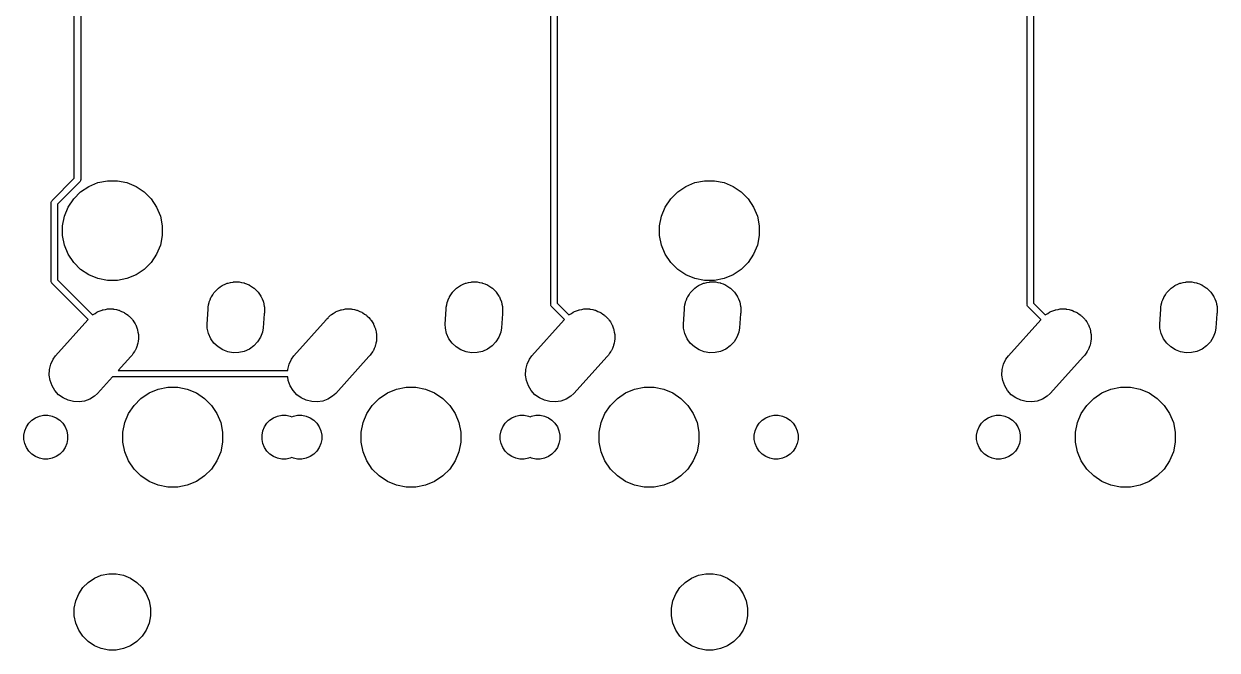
# Model space of a CAD drawing. Extents: x -662 to -203, y -195 to -58.
# Drawn here: x -662.38 to -614.66, y -172.86 to -147.83 of the extents above; entities that cross this region are included whole.
import ezdxf

# ---------------------------------------------------------------- set-up
doc = ezdxf.new("R2010")
doc.units = 0
doc.layers.add('BLACK', color=7, linetype='CONTINUOUS')

msp = doc.modelspace()

# ---------------------------------------------------------------- linework, layer by layer
at = {"layer": 'BLACK', "linetype": 'CONTINUOUS'}
for p, q in [((-660.362, -154.005), (-660.362, -143.881)), ((-660.108, -143.879), (-660.108, -154.052)), ((-641.312, -159.034), (-641.312, -143.881)), ((-641.058, -143.879), (-641.058, -158.988)), ((-622.262, -159.034), (-622.262, -143.881)), ((-622.008, -143.879), (-622.008, -158.988)), ((-661.244, -154.887), (-660.362, -154.005)), ((-660.129, -154.129), (-660.145, -154.148)), ((-660.117, -154.107), (-660.129, -154.129)), ((-660.11, -154.083), (-660.117, -154.107)), ((-660.108, -154.064), (-660.11, -154.083)), ((-660.108, -154.052), (-660.107, -154.058)), ((-660.107, -154.058), (-660.108, -154.064)), ((-660.108, -154.064), (-660.108, -154.064)), ((-659.419, -154.178), (-659.034, -154.102)), ((-659.034, -154.102), (-658.642, -154.102)), ((-658.642, -154.102), (-658.256, -154.178)), ((-635.543, -154.178), (-635.158, -154.102)), ((-635.158, -154.102), (-634.766, -154.102)), ((-634.766, -154.102), (-634.38, -154.178)), ((-660.15, -154.152), (-661.032, -155.034)), ((-660.387, -154.825), (-660.109, -154.547)), ((-660.145, -154.148), (-660.15, -154.152)), ((-660.109, -154.547), (-659.782, -154.329)), ((-659.782, -154.329), (-659.419, -154.178)), ((-658.256, -154.178), (-657.893, -154.329)), ((-657.893, -154.329), (-657.567, -154.547)), ((-657.567, -154.547), (-657.289, -154.825)), ((-636.511, -154.825), (-636.233, -154.547)), ((-636.233, -154.547), (-635.906, -154.329)), ((-635.906, -154.329), (-635.543, -154.178)), ((-634.38, -154.178), (-634.017, -154.329)), ((-634.017, -154.329), (-633.691, -154.547)), ((-633.691, -154.547), (-633.413, -154.825)), ((-661.286, -154.982), (-661.284, -154.957)), ((-661.286, -154.988), (-661.286, -154.982)), ((-661.286, -158.111), (-661.286, -154.988)), ((-661.284, -154.957), (-661.277, -154.933)), ((-661.277, -154.933), (-661.265, -154.911)), ((-661.277, -154.933), (-661.277, -154.933)), ((-661.265, -154.911), (-661.249, -154.891)), ((-661.249, -154.891), (-661.244, -154.887)), ((-661.032, -155.034), (-661.032, -158.064)), ((-660.605, -155.151), (-660.387, -154.825)), ((-657.289, -154.825), (-657.071, -155.151)), ((-636.729, -155.151), (-636.511, -154.825)), ((-633.413, -154.825), (-633.195, -155.151)), ((-660.832, -155.899), (-660.755, -155.514)), ((-660.755, -155.514), (-660.605, -155.151)), ((-657.071, -155.151), (-656.921, -155.514)), ((-656.921, -155.514), (-656.844, -155.899)), ((-636.956, -155.899), (-636.879, -155.514)), ((-636.879, -155.514), (-636.729, -155.151)), ((-633.195, -155.151), (-633.045, -155.514)), ((-633.045, -155.514), (-632.968, -155.899)), ((-660.832, -156.292), (-660.832, -155.899)), ((-656.844, -155.899), (-656.844, -156.292)), ((-636.956, -156.292), (-636.956, -155.899)), ((-632.968, -155.899), (-632.968, -156.292)), ((-660.755, -156.677), (-660.832, -156.292)), ((-656.844, -156.292), (-656.921, -156.677)), ((-636.879, -156.677), (-636.956, -156.292)), ((-632.968, -156.292), (-633.045, -156.677)), ((-660.605, -157.04), (-660.755, -156.677)), ((-656.921, -156.677), (-657.071, -157.04)), ((-636.729, -157.04), (-636.879, -156.677)), ((-633.045, -156.677), (-633.195, -157.04)), ((-660.387, -157.367), (-660.605, -157.04)), ((-660.109, -157.644), (-660.387, -157.367)), ((-657.289, -157.367), (-657.567, -157.644)), ((-657.071, -157.04), (-657.289, -157.367)), ((-636.511, -157.367), (-636.729, -157.04)), ((-636.233, -157.644), (-636.511, -157.367)), ((-633.413, -157.367), (-633.691, -157.644)), ((-633.195, -157.04), (-633.413, -157.367)), ((-659.782, -157.863), (-660.109, -157.644)), ((-659.419, -158.013), (-659.782, -157.863)), ((-657.893, -157.863), (-658.256, -158.013)), ((-657.567, -157.644), (-657.893, -157.863)), ((-635.906, -157.863), (-636.233, -157.644)), ((-635.543, -158.013), (-635.906, -157.863)), ((-634.017, -157.863), (-634.38, -158.013)), ((-633.691, -157.644), (-634.017, -157.863)), ((-661.286, -158.117), (-661.286, -158.111)), ((-661.284, -158.142), (-661.286, -158.117)), ((-661.277, -158.166), (-661.284, -158.142)), ((-661.265, -158.188), (-661.277, -158.166)), ((-661.262, -158.192), (-661.265, -158.188)), ((-661.249, -158.207), (-661.262, -158.192)), ((-661.244, -158.211), (-661.249, -158.207)), ((-659.808, -159.647), (-661.244, -158.211)), ((-661.032, -158.064), (-659.628, -159.468)), ((-659.034, -158.09), (-659.419, -158.013)), ((-658.642, -158.09), (-659.034, -158.09)), ((-658.256, -158.013), (-658.642, -158.09)), ((-654.692, -158.487), (-654.627, -158.418)), ((-654.627, -158.418), (-654.614, -158.409)), ((-654.614, -158.409), (-654.602, -158.397)), ((-654.602, -158.397), (-654.524, -158.344)), ((-654.524, -158.344), (-654.447, -158.29)), ((-654.447, -158.29), (-654.432, -158.283)), ((-654.432, -158.283), (-654.418, -158.274)), ((-654.418, -158.274), (-654.331, -158.238)), ((-654.331, -158.238), (-654.245, -158.199)), ((-654.245, -158.199), (-654.228, -158.195)), ((-654.228, -158.195), (-654.213, -158.189)), ((-654.213, -158.189), (-654.121, -158.171)), ((-654.121, -158.171), (-654.029, -158.149)), ((-654.029, -158.149), (-654.012, -158.149)), ((-654.012, -158.149), (-653.996, -158.146)), ((-653.996, -158.146), (-653.901, -158.146)), ((-653.901, -158.146), (-653.807, -158.143)), ((-653.807, -158.143), (-653.791, -158.146)), ((-653.791, -158.146), (-653.774, -158.146)), ((-653.774, -158.146), (-653.682, -158.164)), ((-653.682, -158.164), (-653.589, -158.18)), ((-653.589, -158.18), (-653.573, -158.186)), ((-653.573, -158.186), (-653.557, -158.189)), ((-653.557, -158.189), (-653.47, -158.225)), ((-653.47, -158.225), (-653.381, -158.259)), ((-653.381, -158.259), (-653.367, -158.267)), ((-653.367, -158.267), (-653.352, -158.274)), ((-653.352, -158.274), (-653.274, -158.326)), ((-653.274, -158.326), (-653.194, -158.376)), ((-653.194, -158.376), (-653.182, -158.388)), ((-653.182, -158.388), (-653.168, -158.397)), ((-653.168, -158.397), (-653.101, -158.464)), ((-645.167, -158.487), (-645.102, -158.418)), ((-645.102, -158.418), (-645.089, -158.409)), ((-645.089, -158.409), (-645.077, -158.397)), ((-645.077, -158.397), (-644.999, -158.344)), ((-644.999, -158.344), (-644.922, -158.29)), ((-644.922, -158.29), (-644.907, -158.283)), ((-644.907, -158.283), (-644.893, -158.274)), ((-644.893, -158.274), (-644.806, -158.238)), ((-644.806, -158.238), (-644.72, -158.199)), ((-644.72, -158.199), (-644.703, -158.195)), ((-644.703, -158.195), (-644.688, -158.189)), ((-644.688, -158.189), (-644.596, -158.171)), ((-644.596, -158.171), (-644.504, -158.149)), ((-644.504, -158.149), (-644.487, -158.149)), ((-644.487, -158.149), (-644.471, -158.146)), ((-644.471, -158.146), (-644.376, -158.146)), ((-644.376, -158.146), (-644.282, -158.143)), ((-644.282, -158.143), (-644.266, -158.146)), ((-644.266, -158.146), (-644.249, -158.146)), ((-644.249, -158.146), (-644.157, -158.164)), ((-644.157, -158.164), (-644.064, -158.18)), ((-644.064, -158.18), (-644.048, -158.186)), ((-644.048, -158.186), (-644.032, -158.189)), ((-644.032, -158.189), (-643.945, -158.225)), ((-643.945, -158.225), (-643.856, -158.259)), ((-643.856, -158.259), (-643.842, -158.267)), ((-643.842, -158.267), (-643.827, -158.274)), ((-643.827, -158.274), (-643.749, -158.326)), ((-643.749, -158.326), (-643.669, -158.376)), ((-643.669, -158.376), (-643.657, -158.388)), ((-643.657, -158.388), (-643.643, -158.397)), ((-643.643, -158.397), (-643.576, -158.464)), ((-635.642, -158.487), (-635.577, -158.418)), ((-635.577, -158.418), (-635.564, -158.409)), ((-635.564, -158.409), (-635.552, -158.397)), ((-635.552, -158.397), (-635.474, -158.344)), ((-635.158, -158.09), (-635.543, -158.013)), ((-635.474, -158.344), (-635.397, -158.29)), ((-635.397, -158.29), (-635.382, -158.283)), ((-635.382, -158.283), (-635.368, -158.274)), ((-635.368, -158.274), (-635.281, -158.238)), ((-635.281, -158.238), (-635.195, -158.199)), ((-635.195, -158.199), (-635.178, -158.195)), ((-635.178, -158.195), (-635.163, -158.189)), ((-635.163, -158.189), (-635.071, -158.171)), ((-634.766, -158.09), (-635.158, -158.09)), ((-635.071, -158.171), (-634.979, -158.149)), ((-634.979, -158.149), (-634.962, -158.149)), ((-634.962, -158.149), (-634.946, -158.146)), ((-634.946, -158.146), (-634.851, -158.146)), ((-634.851, -158.146), (-634.757, -158.143)), ((-634.38, -158.013), (-634.766, -158.09)), ((-634.757, -158.143), (-634.741, -158.146)), ((-634.741, -158.146), (-634.724, -158.146)), ((-634.724, -158.146), (-634.632, -158.164)), ((-634.632, -158.164), (-634.539, -158.18)), ((-634.539, -158.18), (-634.523, -158.186)), ((-634.523, -158.186), (-634.507, -158.189)), ((-634.507, -158.189), (-634.42, -158.225)), ((-634.42, -158.225), (-634.331, -158.259)), ((-634.331, -158.259), (-634.317, -158.267)), ((-634.317, -158.267), (-634.302, -158.274)), ((-634.302, -158.274), (-634.224, -158.326)), ((-634.224, -158.326), (-634.144, -158.376)), ((-634.144, -158.376), (-634.132, -158.388)), ((-634.132, -158.388), (-634.118, -158.397)), ((-634.118, -158.397), (-634.051, -158.464)), ((-616.592, -158.487), (-616.527, -158.418)), ((-616.527, -158.418), (-616.514, -158.409)), ((-616.514, -158.409), (-616.502, -158.397)), ((-616.502, -158.397), (-616.424, -158.344)), ((-616.424, -158.344), (-616.347, -158.29)), ((-616.347, -158.29), (-616.332, -158.283)), ((-616.332, -158.283), (-616.318, -158.274)), ((-616.318, -158.274), (-616.231, -158.238)), ((-616.231, -158.238), (-616.145, -158.199)), ((-616.145, -158.199), (-616.128, -158.195)), ((-616.128, -158.195), (-616.113, -158.189)), ((-616.113, -158.189), (-616.021, -158.171)), ((-616.021, -158.171), (-615.929, -158.149)), ((-615.929, -158.149), (-615.912, -158.149)), ((-615.912, -158.149), (-615.896, -158.146)), ((-615.896, -158.146), (-615.801, -158.146)), ((-615.801, -158.146), (-615.707, -158.143)), ((-615.707, -158.143), (-615.691, -158.146)), ((-615.691, -158.146), (-615.674, -158.146)), ((-615.674, -158.146), (-615.582, -158.164)), ((-615.582, -158.164), (-615.489, -158.18)), ((-615.489, -158.18), (-615.473, -158.186)), ((-615.473, -158.186), (-615.457, -158.189)), ((-615.457, -158.189), (-615.37, -158.225)), ((-615.37, -158.225), (-615.281, -158.259)), ((-615.281, -158.259), (-615.267, -158.267)), ((-615.267, -158.267), (-615.252, -158.274)), ((-615.252, -158.274), (-615.174, -158.326)), ((-615.174, -158.326), (-615.094, -158.376)), ((-615.094, -158.376), (-615.082, -158.388)), ((-615.082, -158.388), (-615.068, -158.397)), ((-615.068, -158.397), (-615.001, -158.464)), ((-654.967, -158.943), (-654.931, -158.855)), ((-654.931, -158.855), (-654.897, -158.767)), ((-654.897, -158.767), (-654.888, -158.753)), ((-654.888, -158.753), (-654.882, -158.738)), ((-654.882, -158.738), (-654.829, -158.659)), ((-654.829, -158.659), (-654.779, -158.579)), ((-654.779, -158.579), (-654.768, -158.567)), ((-654.768, -158.567), (-654.759, -158.554)), ((-654.759, -158.554), (-654.692, -158.487)), ((-653.101, -158.464), (-653.032, -158.528)), ((-653.032, -158.528), (-653.023, -158.542)), ((-653.023, -158.542), (-653.011, -158.554)), ((-653.011, -158.554), (-652.959, -158.632)), ((-652.959, -158.632), (-652.904, -158.709)), ((-652.904, -158.709), (-652.897, -158.724)), ((-652.897, -158.724), (-652.888, -158.738)), ((-652.888, -158.738), (-652.852, -158.825)), ((-652.852, -158.825), (-652.813, -158.911)), ((-645.442, -158.943), (-645.406, -158.855)), ((-645.406, -158.855), (-645.372, -158.767)), ((-645.372, -158.767), (-645.363, -158.753)), ((-645.363, -158.753), (-645.357, -158.738)), ((-645.357, -158.738), (-645.304, -158.659)), ((-645.304, -158.659), (-645.254, -158.579)), ((-645.254, -158.579), (-645.243, -158.567)), ((-645.243, -158.567), (-645.234, -158.554)), ((-645.234, -158.554), (-645.167, -158.487)), ((-643.576, -158.464), (-643.507, -158.528)), ((-643.507, -158.528), (-643.498, -158.542)), ((-643.498, -158.542), (-643.486, -158.554)), ((-643.486, -158.554), (-643.434, -158.632)), ((-643.434, -158.632), (-643.379, -158.709)), ((-643.379, -158.709), (-643.372, -158.724)), ((-643.372, -158.724), (-643.363, -158.738)), ((-643.363, -158.738), (-643.327, -158.825)), ((-643.327, -158.825), (-643.288, -158.911)), ((-635.917, -158.943), (-635.881, -158.855)), ((-635.881, -158.855), (-635.847, -158.767)), ((-635.847, -158.767), (-635.838, -158.753)), ((-635.838, -158.753), (-635.832, -158.738)), ((-635.832, -158.738), (-635.779, -158.659)), ((-635.779, -158.659), (-635.729, -158.579)), ((-635.729, -158.579), (-635.718, -158.567)), ((-635.718, -158.567), (-635.709, -158.554)), ((-635.709, -158.554), (-635.642, -158.487)), ((-634.051, -158.464), (-633.982, -158.528)), ((-633.982, -158.528), (-633.973, -158.542)), ((-633.973, -158.542), (-633.961, -158.554)), ((-633.961, -158.554), (-633.909, -158.632)), ((-633.909, -158.632), (-633.854, -158.709)), ((-633.854, -158.709), (-633.847, -158.724)), ((-633.847, -158.724), (-633.838, -158.738)), ((-633.838, -158.738), (-633.802, -158.825)), ((-633.802, -158.825), (-633.763, -158.911)), ((-616.867, -158.943), (-616.831, -158.855)), ((-616.831, -158.855), (-616.797, -158.767)), ((-616.797, -158.767), (-616.788, -158.753)), ((-616.788, -158.753), (-616.782, -158.738)), ((-616.782, -158.738), (-616.729, -158.659)), ((-616.729, -158.659), (-616.679, -158.579)), ((-616.679, -158.579), (-616.668, -158.567)), ((-616.668, -158.567), (-616.659, -158.554)), ((-616.659, -158.554), (-616.592, -158.487)), ((-615.001, -158.464), (-614.932, -158.528)), ((-614.932, -158.528), (-614.923, -158.542)), ((-614.923, -158.542), (-614.911, -158.554)), ((-614.911, -158.554), (-614.859, -158.632)), ((-614.859, -158.632), (-614.804, -158.709)), ((-614.804, -158.709), (-614.797, -158.724)), ((-614.797, -158.724), (-614.788, -158.738)), ((-614.788, -158.738), (-614.752, -158.825)), ((-614.752, -158.825), (-614.713, -158.911)), ((-659.529, -159.402), (-659.458, -159.354)), ((-659.458, -159.354), (-659.435, -159.344)), ((-659.435, -159.344), (-659.413, -159.331)), ((-659.413, -159.331), (-659.333, -159.302)), ((-659.333, -159.302), (-659.253, -159.269)), ((-659.253, -159.269), (-659.229, -159.264)), ((-659.229, -159.264), (-659.205, -159.256)), ((-659.205, -159.256), (-659.12, -159.242)), ((-659.12, -159.242), (-659.036, -159.226)), ((-659.036, -159.226), (-659.011, -159.226)), ((-659.011, -159.226), (-658.986, -159.222)), ((-658.986, -159.222), (-658.9, -159.226)), ((-658.9, -159.226), (-658.814, -159.226)), ((-658.814, -159.226), (-658.79, -159.231)), ((-658.79, -159.231), (-658.765, -159.232)), ((-658.765, -159.232), (-658.681, -159.252)), ((-658.681, -159.252), (-658.597, -159.269)), ((-658.597, -159.269), (-658.574, -159.278)), ((-658.574, -159.278), (-658.549, -159.284)), ((-658.549, -159.284), (-658.471, -159.321)), ((-658.471, -159.321), (-658.392, -159.354)), ((-658.392, -159.354), (-658.371, -159.368)), ((-658.371, -159.368), (-658.349, -159.378)), ((-658.349, -159.378), (-658.279, -159.429)), ((-655.051, -159.828), (-655.01, -159.232)), ((-655.01, -159.16), (-654.991, -159.067)), ((-655.01, -159.232), (-655.01, -159.16)), ((-654.991, -159.067), (-654.976, -158.974)), ((-654.976, -158.974), (-654.97, -158.959)), ((-654.97, -158.959), (-654.967, -158.943)), ((-652.813, -158.911), (-652.809, -158.927)), ((-652.809, -158.927), (-652.803, -158.943)), ((-652.803, -158.943), (-652.785, -159.035)), ((-652.785, -159.035), (-652.764, -159.127)), ((-652.76, -159.382), (-652.768, -159.42)), ((-652.764, -159.127), (-652.763, -159.144)), ((-652.763, -159.144), (-652.76, -159.16)), ((-652.76, -159.16), (-652.76, -159.254)), ((-652.76, -159.254), (-652.759, -159.293)), ((-652.759, -159.293), (-652.76, -159.309)), ((-652.76, -159.309), (-652.76, -159.382)), ((-650.004, -159.402), (-649.933, -159.354)), ((-649.933, -159.354), (-649.91, -159.344)), ((-649.91, -159.344), (-649.888, -159.331)), ((-649.888, -159.331), (-649.808, -159.302)), ((-649.808, -159.302), (-649.728, -159.269)), ((-649.728, -159.269), (-649.704, -159.264)), ((-649.704, -159.264), (-649.68, -159.256)), ((-649.68, -159.256), (-649.595, -159.242)), ((-649.595, -159.242), (-649.511, -159.226)), ((-649.511, -159.226), (-649.486, -159.226)), ((-649.486, -159.226), (-649.461, -159.222)), ((-649.461, -159.222), (-649.375, -159.226)), ((-649.375, -159.226), (-649.289, -159.226)), ((-649.289, -159.226), (-649.265, -159.231)), ((-649.265, -159.231), (-649.24, -159.232)), ((-649.24, -159.232), (-649.156, -159.252)), ((-649.156, -159.252), (-649.072, -159.269)), ((-649.072, -159.269), (-649.049, -159.278)), ((-649.049, -159.278), (-649.024, -159.284)), ((-649.024, -159.284), (-648.946, -159.321)), ((-648.946, -159.321), (-648.867, -159.354)), ((-648.867, -159.354), (-648.846, -159.368)), ((-648.846, -159.368), (-648.824, -159.378)), ((-648.824, -159.378), (-648.754, -159.429)), ((-645.526, -159.828), (-645.485, -159.232)), ((-645.485, -159.16), (-645.466, -159.067)), ((-645.485, -159.232), (-645.485, -159.16)), ((-645.466, -159.067), (-645.451, -158.974)), ((-645.451, -158.974), (-645.445, -158.959)), ((-645.445, -158.959), (-645.442, -158.943)), ((-643.288, -158.911), (-643.284, -158.927)), ((-643.284, -158.927), (-643.278, -158.943)), ((-643.278, -158.943), (-643.26, -159.035)), ((-643.26, -159.035), (-643.239, -159.127)), ((-643.235, -159.382), (-643.243, -159.42)), ((-643.239, -159.127), (-643.238, -159.144)), ((-643.238, -159.144), (-643.235, -159.16)), ((-643.235, -159.16), (-643.235, -159.254)), ((-643.235, -159.254), (-643.234, -159.293)), ((-643.234, -159.293), (-643.235, -159.309)), ((-643.235, -159.309), (-643.235, -159.382)), ((-641.313, -159.041), (-641.312, -159.034)), ((-641.31, -159.066), (-641.313, -159.041)), ((-641.303, -159.09), (-641.31, -159.066)), ((-641.291, -159.112), (-641.303, -159.09)), ((-641.303, -159.09), (-641.303, -159.09)), ((-641.275, -159.131), (-641.291, -159.112)), ((-641.27, -159.135), (-641.275, -159.131)), ((-640.758, -159.647), (-641.27, -159.135)), ((-641.058, -158.988), (-640.578, -159.468)), ((-640.479, -159.402), (-640.408, -159.354)), ((-640.408, -159.354), (-640.385, -159.344)), ((-640.385, -159.344), (-640.363, -159.331)), ((-640.363, -159.331), (-640.283, -159.302)), ((-640.283, -159.302), (-640.203, -159.269)), ((-640.203, -159.269), (-640.179, -159.264)), ((-640.179, -159.264), (-640.155, -159.256)), ((-640.155, -159.256), (-640.07, -159.242)), ((-640.07, -159.242), (-639.986, -159.226)), ((-639.986, -159.226), (-639.961, -159.226)), ((-639.961, -159.226), (-639.936, -159.222)), ((-639.936, -159.222), (-639.85, -159.226)), ((-639.85, -159.226), (-639.764, -159.226)), ((-639.764, -159.226), (-639.74, -159.231)), ((-639.74, -159.231), (-639.715, -159.232)), ((-639.715, -159.232), (-639.631, -159.252)), ((-639.631, -159.252), (-639.547, -159.269)), ((-639.547, -159.269), (-639.524, -159.278)), ((-639.524, -159.278), (-639.499, -159.284)), ((-639.499, -159.284), (-639.421, -159.321)), ((-639.421, -159.321), (-639.342, -159.354)), ((-639.342, -159.354), (-639.321, -159.368)), ((-639.321, -159.368), (-639.299, -159.378)), ((-639.299, -159.378), (-639.229, -159.429)), ((-636.001, -159.828), (-635.96, -159.232)), ((-635.96, -159.16), (-635.941, -159.067)), ((-635.96, -159.232), (-635.96, -159.16)), ((-635.941, -159.067), (-635.926, -158.974)), ((-635.926, -158.974), (-635.92, -158.959)), ((-635.92, -158.959), (-635.917, -158.943)), ((-633.763, -158.911), (-633.759, -158.927)), ((-633.759, -158.927), (-633.753, -158.943)), ((-633.753, -158.943), (-633.735, -159.035)), ((-633.735, -159.035), (-633.714, -159.127)), ((-633.71, -159.382), (-633.718, -159.42)), ((-633.714, -159.127), (-633.713, -159.144)), ((-633.713, -159.144), (-633.71, -159.16)), ((-633.71, -159.16), (-633.71, -159.254)), ((-633.71, -159.254), (-633.709, -159.293)), ((-633.709, -159.293), (-633.71, -159.309)), ((-633.71, -159.309), (-633.71, -159.382)), ((-622.263, -159.041), (-622.262, -159.034)), ((-622.26, -159.066), (-622.263, -159.041)), ((-622.253, -159.09), (-622.26, -159.066)), ((-622.241, -159.112), (-622.253, -159.09)), ((-622.253, -159.09), (-622.253, -159.09)), ((-622.225, -159.131), (-622.241, -159.112)), ((-622.22, -159.135), (-622.225, -159.131)), ((-621.708, -159.647), (-622.22, -159.135)), ((-622.008, -158.988), (-621.528, -159.468)), ((-621.429, -159.402), (-621.358, -159.354)), ((-621.358, -159.354), (-621.335, -159.344)), ((-621.335, -159.344), (-621.313, -159.331)), ((-621.313, -159.331), (-621.233, -159.302)), ((-621.233, -159.302), (-621.153, -159.269)), ((-621.153, -159.269), (-621.129, -159.264)), ((-621.129, -159.264), (-621.105, -159.256)), ((-621.105, -159.256), (-621.02, -159.242)), ((-621.02, -159.242), (-620.936, -159.226)), ((-620.936, -159.226), (-620.911, -159.226)), ((-620.911, -159.226), (-620.886, -159.222)), ((-620.886, -159.222), (-620.8, -159.226)), ((-620.8, -159.226), (-620.714, -159.226)), ((-620.714, -159.226), (-620.69, -159.231)), ((-620.69, -159.231), (-620.665, -159.232)), ((-620.665, -159.232), (-620.581, -159.252)), ((-620.581, -159.252), (-620.497, -159.269)), ((-620.497, -159.269), (-620.474, -159.278)), ((-620.474, -159.278), (-620.449, -159.284)), ((-620.449, -159.284), (-620.371, -159.321)), ((-620.371, -159.321), (-620.292, -159.354)), ((-620.292, -159.354), (-620.271, -159.368)), ((-620.271, -159.368), (-620.249, -159.378)), ((-620.249, -159.378), (-620.179, -159.429)), ((-616.951, -159.828), (-616.91, -159.232)), ((-616.91, -159.16), (-616.891, -159.067)), ((-616.91, -159.232), (-616.91, -159.16)), ((-616.891, -159.067), (-616.876, -158.974)), ((-616.876, -158.974), (-616.87, -158.959)), ((-616.87, -158.959), (-616.867, -158.943)), ((-614.713, -158.911), (-614.709, -158.927)), ((-614.709, -158.927), (-614.703, -158.943)), ((-614.703, -158.943), (-614.685, -159.035)), ((-614.685, -159.035), (-614.664, -159.127)), ((-614.66, -159.382), (-614.668, -159.42)), ((-614.664, -159.127), (-614.663, -159.144)), ((-614.663, -159.144), (-614.66, -159.16)), ((-614.66, -159.16), (-614.66, -159.254)), ((-614.66, -159.254), (-614.659, -159.293)), ((-614.659, -159.293), (-614.66, -159.309)), ((-614.66, -159.309), (-614.66, -159.382)), ((-661.109, -161.101), (-659.816, -159.659)), ((-659.816, -159.659), (-659.808, -159.647)), ((-659.628, -159.468), (-659.621, -159.463)), ((-659.621, -159.463), (-659.603, -159.446)), ((-659.603, -159.446), (-659.529, -159.402)), ((-658.279, -159.429), (-658.208, -159.477)), ((-658.208, -159.477), (-658.19, -159.495)), ((-658.19, -159.495), (-658.17, -159.509)), ((-658.17, -159.509), (-658.112, -159.573)), ((-658.112, -159.573), (-658.051, -159.634)), ((-658.051, -159.634), (-658.037, -159.654)), ((-658.037, -159.654), (-658.02, -159.673)), ((-658.02, -159.673), (-657.976, -159.746)), ((-657.976, -159.746), (-657.928, -159.818)), ((-657.928, -159.818), (-657.918, -159.841)), ((-657.918, -159.841), (-657.905, -159.862)), ((-657.905, -159.862), (-657.876, -159.943)), ((-655.046, -159.994), (-655.051, -159.828)), ((-652.768, -159.42), (-652.806, -159.983)), ((-651.584, -161.101), (-650.291, -159.659)), ((-650.291, -159.659), (-650.274, -159.634)), ((-650.274, -159.634), (-650.217, -159.577)), ((-650.217, -159.577), (-650.2, -159.558)), ((-650.2, -159.558), (-650.178, -159.538)), ((-650.178, -159.538), (-650.117, -159.477)), ((-650.117, -159.477), (-650.096, -159.463)), ((-650.096, -159.463), (-650.078, -159.446)), ((-650.078, -159.446), (-650.004, -159.402)), ((-648.754, -159.429), (-648.683, -159.477)), ((-648.683, -159.477), (-648.665, -159.495)), ((-648.665, -159.495), (-648.645, -159.509)), ((-648.645, -159.509), (-648.587, -159.573)), ((-648.587, -159.573), (-648.526, -159.634)), ((-648.526, -159.634), (-648.512, -159.654)), ((-648.512, -159.654), (-648.495, -159.673)), ((-648.495, -159.673), (-648.451, -159.746)), ((-648.451, -159.746), (-648.403, -159.818)), ((-648.403, -159.818), (-648.393, -159.841)), ((-648.393, -159.841), (-648.38, -159.862)), ((-648.38, -159.862), (-648.351, -159.943)), ((-645.521, -159.994), (-645.526, -159.828)), ((-643.243, -159.42), (-643.281, -159.983)), ((-642.059, -161.101), (-640.766, -159.659)), ((-640.766, -159.659), (-640.758, -159.647)), ((-640.578, -159.468), (-640.571, -159.463)), ((-640.571, -159.463), (-640.553, -159.446)), ((-640.553, -159.446), (-640.479, -159.402)), ((-639.229, -159.429), (-639.158, -159.477)), ((-639.158, -159.477), (-639.14, -159.495)), ((-639.14, -159.495), (-639.12, -159.509)), ((-639.12, -159.509), (-639.062, -159.573)), ((-639.062, -159.573), (-639.001, -159.634)), ((-639.001, -159.634), (-638.987, -159.654)), ((-638.987, -159.654), (-638.97, -159.673)), ((-638.97, -159.673), (-638.926, -159.746)), ((-638.926, -159.746), (-638.878, -159.818)), ((-638.878, -159.818), (-638.868, -159.841)), ((-638.868, -159.841), (-638.855, -159.862)), ((-638.855, -159.862), (-638.826, -159.943)), ((-635.996, -159.994), (-636.001, -159.828)), ((-633.718, -159.42), (-633.756, -159.983)), ((-623.009, -161.101), (-621.716, -159.659)), ((-621.716, -159.659), (-621.708, -159.647)), ((-621.528, -159.468), (-621.521, -159.463)), ((-621.521, -159.463), (-621.503, -159.446)), ((-621.503, -159.446), (-621.429, -159.402)), ((-620.179, -159.429), (-620.108, -159.477)), ((-620.108, -159.477), (-620.09, -159.495)), ((-620.09, -159.495), (-620.07, -159.509)), ((-620.07, -159.509), (-620.012, -159.573)), ((-620.012, -159.573), (-619.951, -159.634)), ((-619.951, -159.634), (-619.937, -159.654)), ((-619.937, -159.654), (-619.92, -159.673)), ((-619.92, -159.673), (-619.876, -159.746)), ((-619.876, -159.746), (-619.828, -159.818)), ((-619.828, -159.818), (-619.818, -159.841)), ((-619.818, -159.841), (-619.805, -159.862)), ((-619.805, -159.862), (-619.776, -159.943)), ((-616.946, -159.994), (-616.951, -159.828)), ((-614.668, -159.42), (-614.706, -159.983)), ((-657.876, -159.943), (-657.843, -160.023)), ((-657.843, -160.023), (-657.838, -160.047)), ((-657.838, -160.047), (-657.83, -160.071)), ((-657.83, -160.071), (-657.817, -160.156)), ((-657.817, -160.156), (-657.8, -160.24)), ((-657.8, -160.24), (-657.8, -160.265)), ((-657.8, -160.265), (-657.796, -160.29)), ((-657.796, -160.29), (-657.8, -160.376)), ((-654.997, -160.21), (-655.046, -159.994)), ((-654.906, -160.413), (-654.997, -160.21)), ((-652.834, -160.147), (-652.913, -160.354)), ((-652.806, -159.983), (-652.834, -160.147)), ((-648.351, -159.943), (-648.318, -160.023)), ((-648.318, -160.023), (-648.313, -160.047)), ((-648.313, -160.047), (-648.305, -160.071)), ((-648.305, -160.071), (-648.292, -160.156)), ((-648.292, -160.156), (-648.275, -160.24)), ((-648.275, -160.24), (-648.275, -160.265)), ((-648.275, -160.265), (-648.271, -160.29)), ((-648.271, -160.29), (-648.275, -160.376)), ((-645.472, -160.21), (-645.521, -159.994)), ((-645.381, -160.413), (-645.472, -160.21)), ((-643.309, -160.147), (-643.388, -160.354)), ((-643.281, -159.983), (-643.309, -160.147)), ((-638.826, -159.943), (-638.793, -160.023)), ((-638.793, -160.023), (-638.788, -160.047)), ((-638.788, -160.047), (-638.78, -160.071)), ((-638.78, -160.071), (-638.767, -160.156)), ((-638.767, -160.156), (-638.75, -160.24)), ((-638.75, -160.24), (-638.75, -160.265)), ((-638.75, -160.265), (-638.746, -160.29)), ((-638.746, -160.29), (-638.75, -160.376)), ((-635.947, -160.21), (-635.996, -159.994)), ((-635.856, -160.413), (-635.947, -160.21)), ((-633.784, -160.147), (-633.863, -160.354)), ((-633.756, -159.983), (-633.784, -160.147)), ((-619.776, -159.943), (-619.743, -160.023)), ((-619.743, -160.023), (-619.738, -160.047)), ((-619.738, -160.047), (-619.73, -160.071)), ((-619.73, -160.071), (-619.717, -160.156)), ((-619.717, -160.156), (-619.7, -160.24)), ((-619.7, -160.24), (-619.7, -160.265)), ((-619.7, -160.265), (-619.696, -160.29)), ((-619.696, -160.29), (-619.7, -160.376)), ((-616.897, -160.21), (-616.946, -159.994)), ((-616.806, -160.413), (-616.897, -160.21)), ((-614.734, -160.147), (-614.813, -160.354)), ((-614.706, -159.983), (-614.734, -160.147)), ((-657.895, -160.804), (-657.928, -160.884)), ((-657.859, -160.726), (-657.895, -160.804)), ((-657.853, -160.702), (-657.859, -160.726)), ((-657.843, -160.679), (-657.853, -160.702)), ((-657.826, -160.595), (-657.843, -160.679)), ((-657.806, -160.511), (-657.826, -160.595)), ((-657.805, -160.486), (-657.806, -160.511)), ((-657.8, -160.462), (-657.805, -160.486)), ((-657.8, -160.376), (-657.8, -160.462)), ((-654.777, -160.593), (-654.906, -160.413)), ((-654.616, -160.745), (-654.777, -160.593)), ((-654.428, -160.863), (-654.616, -160.745)), ((-653.182, -160.703), (-653.363, -160.832)), ((-653.03, -160.542), (-653.182, -160.703)), ((-652.913, -160.354), (-653.03, -160.542)), ((-648.37, -160.804), (-648.403, -160.884)), ((-648.334, -160.726), (-648.37, -160.804)), ((-648.328, -160.702), (-648.334, -160.726)), ((-648.318, -160.679), (-648.328, -160.702)), ((-648.301, -160.595), (-648.318, -160.679)), ((-648.281, -160.511), (-648.301, -160.595)), ((-648.28, -160.486), (-648.281, -160.511)), ((-648.275, -160.462), (-648.28, -160.486)), ((-648.275, -160.376), (-648.275, -160.462)), ((-645.252, -160.593), (-645.381, -160.413)), ((-645.091, -160.745), (-645.252, -160.593)), ((-644.903, -160.863), (-645.091, -160.745)), ((-643.657, -160.703), (-643.838, -160.832)), ((-643.505, -160.542), (-643.657, -160.703)), ((-643.388, -160.354), (-643.505, -160.542)), ((-638.845, -160.804), (-638.878, -160.884)), ((-638.809, -160.726), (-638.845, -160.804)), ((-638.803, -160.702), (-638.809, -160.726)), ((-638.793, -160.679), (-638.803, -160.702)), ((-638.776, -160.595), (-638.793, -160.679)), ((-638.756, -160.511), (-638.776, -160.595)), ((-638.755, -160.486), (-638.756, -160.511)), ((-638.75, -160.462), (-638.755, -160.486)), ((-638.75, -160.376), (-638.75, -160.462)), ((-635.727, -160.593), (-635.856, -160.413)), ((-635.566, -160.745), (-635.727, -160.593)), ((-635.378, -160.863), (-635.566, -160.745)), ((-634.132, -160.703), (-634.313, -160.832)), ((-633.98, -160.542), (-634.132, -160.703)), ((-633.863, -160.354), (-633.98, -160.542)), ((-619.795, -160.804), (-619.828, -160.884)), ((-619.759, -160.726), (-619.795, -160.804)), ((-619.753, -160.702), (-619.759, -160.726)), ((-619.743, -160.679), (-619.753, -160.702)), ((-619.726, -160.595), (-619.743, -160.679)), ((-619.706, -160.511), (-619.726, -160.595)), ((-619.705, -160.486), (-619.706, -160.511)), ((-619.7, -160.462), (-619.705, -160.486)), ((-619.7, -160.376), (-619.7, -160.462)), ((-616.677, -160.593), (-616.806, -160.413)), ((-616.516, -160.745), (-616.677, -160.593)), ((-616.328, -160.863), (-616.516, -160.745)), ((-615.082, -160.703), (-615.263, -160.832)), ((-614.93, -160.542), (-615.082, -160.703)), ((-614.813, -160.354), (-614.93, -160.542)), ((-661.301, -161.435), (-661.207, -161.234)), ((-661.207, -161.234), (-661.109, -161.101)), ((-658.108, -161.125), (-658.609, -161.684)), ((-658.051, -161.068), (-658.108, -161.125)), ((-658.003, -160.996), (-658.051, -161.068)), ((-657.952, -160.927), (-658.003, -160.996)), ((-657.942, -160.904), (-657.952, -160.927)), ((-657.928, -160.884), (-657.942, -160.904)), ((-654.221, -160.942), (-654.428, -160.863)), ((-654.003, -160.978), (-654.221, -160.942)), ((-653.781, -160.972), (-654.003, -160.978)), ((-653.565, -160.922), (-653.781, -160.972)), ((-653.363, -160.832), (-653.565, -160.922)), ((-651.776, -161.435), (-651.682, -161.234)), ((-651.682, -161.234), (-651.584, -161.101)), ((-648.583, -161.125), (-649.909, -162.603)), ((-648.526, -161.068), (-648.583, -161.125)), ((-648.478, -160.996), (-648.526, -161.068)), ((-648.427, -160.927), (-648.478, -160.996)), ((-648.417, -160.904), (-648.427, -160.927)), ((-648.403, -160.884), (-648.417, -160.904)), ((-644.696, -160.942), (-644.903, -160.863)), ((-644.478, -160.978), (-644.696, -160.942)), ((-644.256, -160.972), (-644.478, -160.978)), ((-644.04, -160.922), (-644.256, -160.972)), ((-643.838, -160.832), (-644.04, -160.922)), ((-642.251, -161.435), (-642.157, -161.234)), ((-642.157, -161.234), (-642.059, -161.101)), ((-639.058, -161.125), (-640.384, -162.603)), ((-639.001, -161.068), (-639.058, -161.125)), ((-638.953, -160.996), (-639.001, -161.068)), ((-638.902, -160.927), (-638.953, -160.996)), ((-638.892, -160.904), (-638.902, -160.927)), ((-638.878, -160.884), (-638.892, -160.904)), ((-635.171, -160.942), (-635.378, -160.863)), ((-634.953, -160.978), (-635.171, -160.942)), ((-634.731, -160.972), (-634.953, -160.978)), ((-634.515, -160.922), (-634.731, -160.972)), ((-634.313, -160.832), (-634.515, -160.922)), ((-623.201, -161.435), (-623.107, -161.234)), ((-623.107, -161.234), (-623.009, -161.101)), ((-620.008, -161.125), (-621.334, -162.603)), ((-619.951, -161.068), (-620.008, -161.125)), ((-619.903, -160.996), (-619.951, -161.068)), ((-619.852, -160.927), (-619.903, -160.996)), ((-619.842, -160.904), (-619.852, -160.927)), ((-619.828, -160.884), (-619.842, -160.904)), ((-616.121, -160.942), (-616.328, -160.863)), ((-615.903, -160.978), (-616.121, -160.942)), ((-615.681, -160.972), (-615.903, -160.978)), ((-615.465, -160.922), (-615.681, -160.972)), ((-615.263, -160.832), (-615.465, -160.922)), ((-661.364, -161.872), (-661.354, -161.65)), ((-661.354, -161.65), (-661.301, -161.435)), ((-658.609, -161.684), (-651.83, -161.684)), ((-651.83, -161.684), (-651.829, -161.65)), ((-651.829, -161.65), (-651.776, -161.435)), ((-642.314, -161.872), (-642.304, -161.65)), ((-642.304, -161.65), (-642.251, -161.435)), ((-623.264, -161.872), (-623.254, -161.65)), ((-623.254, -161.65), (-623.201, -161.435)), ((-661.33, -162.091), (-661.364, -161.872)), ((-661.254, -162.299), (-661.33, -162.091)), ((-658.837, -161.938), (-659.434, -162.603)), ((-651.829, -161.938), (-658.837, -161.938)), ((-651.805, -162.091), (-651.829, -161.938)), ((-651.729, -162.299), (-651.805, -162.091)), ((-642.28, -162.091), (-642.314, -161.872)), ((-642.204, -162.299), (-642.28, -162.091)), ((-623.23, -162.091), (-623.264, -161.872)), ((-623.154, -162.299), (-623.23, -162.091)), ((-661.139, -162.489), (-661.254, -162.299)), ((-660.99, -162.652), (-661.139, -162.489)), ((-660.811, -162.783), (-660.99, -162.652)), ((-659.557, -162.715), (-659.746, -162.83)), ((-659.434, -162.603), (-659.557, -162.715)), ((-657.696, -162.802), (-657.369, -162.584)), ((-657.369, -162.584), (-657.006, -162.433)), ((-657.006, -162.433), (-656.621, -162.357)), ((-656.621, -162.357), (-656.229, -162.357)), ((-656.229, -162.357), (-655.843, -162.433)), ((-655.843, -162.433), (-655.48, -162.584)), ((-655.48, -162.584), (-655.154, -162.802)), ((-651.614, -162.489), (-651.729, -162.299)), ((-651.465, -162.652), (-651.614, -162.489)), ((-651.286, -162.783), (-651.465, -162.652)), ((-650.032, -162.715), (-650.221, -162.83)), ((-649.909, -162.603), (-650.032, -162.715)), ((-648.171, -162.802), (-647.844, -162.584)), ((-647.844, -162.584), (-647.481, -162.433)), ((-647.481, -162.433), (-647.096, -162.357)), ((-647.096, -162.357), (-646.704, -162.357)), ((-646.704, -162.357), (-646.318, -162.433)), ((-646.318, -162.433), (-645.955, -162.584)), ((-645.955, -162.584), (-645.629, -162.802)), ((-642.089, -162.489), (-642.204, -162.299)), ((-641.94, -162.652), (-642.089, -162.489)), ((-641.761, -162.783), (-641.94, -162.652)), ((-640.507, -162.715), (-640.696, -162.83)), ((-640.384, -162.603), (-640.507, -162.715)), ((-638.646, -162.802), (-638.319, -162.584)), ((-638.319, -162.584), (-637.956, -162.433)), ((-637.956, -162.433), (-637.571, -162.357)), ((-637.571, -162.357), (-637.179, -162.357)), ((-637.179, -162.357), (-636.793, -162.433)), ((-636.793, -162.433), (-636.43, -162.584)), ((-636.43, -162.584), (-636.104, -162.802)), ((-623.039, -162.489), (-623.154, -162.299)), ((-622.89, -162.652), (-623.039, -162.489)), ((-622.711, -162.783), (-622.89, -162.652)), ((-621.457, -162.715), (-621.646, -162.83)), ((-621.334, -162.603), (-621.457, -162.715)), ((-619.596, -162.802), (-619.269, -162.584)), ((-619.269, -162.584), (-618.906, -162.433)), ((-618.906, -162.433), (-618.521, -162.357)), ((-618.521, -162.357), (-618.129, -162.357)), ((-618.129, -162.357), (-617.743, -162.433)), ((-617.743, -162.433), (-617.38, -162.584)), ((-617.38, -162.584), (-617.054, -162.802)), ((-660.61, -162.877), (-660.811, -162.783)), ((-660.395, -162.93), (-660.61, -162.877)), ((-660.174, -162.939), (-660.395, -162.93)), ((-659.955, -162.906), (-660.174, -162.939)), ((-659.746, -162.83), (-659.955, -162.906)), ((-658.192, -163.406), (-657.974, -163.08)), ((-657.974, -163.08), (-657.696, -162.802)), ((-655.154, -162.802), (-654.876, -163.08)), ((-654.876, -163.08), (-654.658, -163.406)), ((-651.085, -162.877), (-651.286, -162.783)), ((-650.87, -162.93), (-651.085, -162.877)), ((-650.649, -162.939), (-650.87, -162.93)), ((-650.43, -162.906), (-650.649, -162.939)), ((-650.221, -162.83), (-650.43, -162.906)), ((-648.667, -163.406), (-648.449, -163.08)), ((-648.449, -163.08), (-648.171, -162.802)), ((-645.629, -162.802), (-645.351, -163.08)), ((-645.351, -163.08), (-645.133, -163.406)), ((-641.56, -162.877), (-641.761, -162.783)), ((-641.345, -162.93), (-641.56, -162.877)), ((-641.124, -162.939), (-641.345, -162.93)), ((-640.905, -162.906), (-641.124, -162.939)), ((-640.696, -162.83), (-640.905, -162.906)), ((-639.142, -163.406), (-638.924, -163.08)), ((-638.924, -163.08), (-638.646, -162.802)), ((-636.104, -162.802), (-635.826, -163.08)), ((-635.826, -163.08), (-635.608, -163.406)), ((-622.51, -162.877), (-622.711, -162.783)), ((-622.295, -162.93), (-622.51, -162.877)), ((-622.074, -162.939), (-622.295, -162.93)), ((-621.855, -162.906), (-622.074, -162.939)), ((-621.646, -162.83), (-621.855, -162.906)), ((-620.092, -163.406), (-619.874, -163.08)), ((-619.874, -163.08), (-619.596, -162.802)), ((-617.054, -162.802), (-616.776, -163.08)), ((-616.776, -163.08), (-616.558, -163.406)), ((-662.185, -163.793), (-662.063, -163.671)), ((-662.063, -163.671), (-661.919, -163.575)), ((-661.919, -163.575), (-661.76, -163.509)), ((-661.76, -163.509), (-661.591, -163.476)), ((-661.591, -163.476), (-661.419, -163.476)), ((-661.419, -163.476), (-661.25, -163.509)), ((-661.25, -163.509), (-661.09, -163.575)), ((-661.09, -163.575), (-660.947, -163.671)), ((-660.947, -163.671), (-660.825, -163.793)), ((-658.342, -163.769), (-658.192, -163.406)), ((-654.658, -163.406), (-654.508, -163.769)), ((-652.66, -163.793), (-652.538, -163.671)), ((-652.538, -163.671), (-652.394, -163.575)), ((-652.394, -163.575), (-652.235, -163.509)), ((-652.235, -163.509), (-652.066, -163.476)), ((-652.066, -163.476), (-651.894, -163.476)), ((-651.894, -163.476), (-651.725, -163.509)), ((-651.725, -163.509), (-651.662, -163.535)), ((-651.662, -163.535), (-651.6, -163.509)), ((-651.6, -163.509), (-651.431, -163.476)), ((-651.431, -163.476), (-651.259, -163.476)), ((-651.259, -163.476), (-651.09, -163.509)), ((-651.09, -163.509), (-650.93, -163.575)), ((-650.93, -163.575), (-650.787, -163.671)), ((-650.787, -163.671), (-650.665, -163.793)), ((-648.817, -163.769), (-648.667, -163.406)), ((-645.133, -163.406), (-644.983, -163.769)), ((-643.135, -163.793), (-643.013, -163.671)), ((-643.013, -163.671), (-642.869, -163.575)), ((-642.869, -163.575), (-642.71, -163.509)), ((-642.71, -163.509), (-642.541, -163.476)), ((-642.541, -163.476), (-642.369, -163.476)), ((-642.369, -163.476), (-642.2, -163.509)), ((-642.2, -163.509), (-642.137, -163.535)), ((-642.137, -163.535), (-642.075, -163.509)), ((-642.075, -163.509), (-641.906, -163.476)), ((-641.906, -163.476), (-641.734, -163.476)), ((-641.734, -163.476), (-641.565, -163.509)), ((-641.565, -163.509), (-641.405, -163.575)), ((-641.405, -163.575), (-641.262, -163.671)), ((-641.262, -163.671), (-641.14, -163.793)), ((-639.292, -163.769), (-639.142, -163.406)), ((-635.608, -163.406), (-635.458, -163.769)), ((-632.975, -163.793), (-632.853, -163.671)), ((-632.853, -163.671), (-632.709, -163.575)), ((-632.709, -163.575), (-632.55, -163.509)), ((-632.55, -163.509), (-632.381, -163.476)), ((-632.381, -163.476), (-632.209, -163.476)), ((-632.209, -163.476), (-632.04, -163.509)), ((-632.04, -163.509), (-631.88, -163.575)), ((-631.88, -163.575), (-631.737, -163.671)), ((-631.737, -163.671), (-631.615, -163.793)), ((-624.085, -163.793), (-623.963, -163.671)), ((-623.963, -163.671), (-623.819, -163.575)), ((-623.819, -163.575), (-623.66, -163.509)), ((-623.66, -163.509), (-623.491, -163.476)), ((-623.491, -163.476), (-623.319, -163.476)), ((-623.319, -163.476), (-623.15, -163.509)), ((-623.15, -163.509), (-622.99, -163.575)), ((-622.99, -163.575), (-622.847, -163.671)), ((-622.847, -163.671), (-622.725, -163.793)), ((-620.242, -163.769), (-620.092, -163.406)), ((-616.558, -163.406), (-616.408, -163.769)), ((-662.38, -164.265), (-662.346, -164.095)), ((-662.346, -164.095), (-662.28, -163.936)), ((-662.28, -163.936), (-662.185, -163.793)), ((-660.825, -163.793), (-660.729, -163.936)), ((-660.729, -163.936), (-660.664, -164.095)), ((-660.664, -164.095), (-660.63, -164.265)), ((-658.419, -164.154), (-658.342, -163.769)), ((-658.419, -164.547), (-658.419, -164.154)), ((-654.508, -163.769), (-654.431, -164.154)), ((-654.431, -164.154), (-654.431, -164.547)), ((-652.855, -164.265), (-652.821, -164.095)), ((-652.821, -164.095), (-652.755, -163.936)), ((-652.755, -163.936), (-652.66, -163.793)), ((-650.665, -163.793), (-650.569, -163.936)), ((-650.569, -163.936), (-650.504, -164.095)), ((-650.504, -164.095), (-650.47, -164.265)), ((-648.894, -164.154), (-648.817, -163.769)), ((-648.894, -164.547), (-648.894, -164.154)), ((-644.983, -163.769), (-644.906, -164.154)), ((-644.906, -164.154), (-644.906, -164.547)), ((-643.33, -164.265), (-643.296, -164.095)), ((-643.296, -164.095), (-643.23, -163.936)), ((-643.23, -163.936), (-643.135, -163.793)), ((-641.14, -163.793), (-641.044, -163.936)), ((-641.044, -163.936), (-640.979, -164.095)), ((-640.979, -164.095), (-640.945, -164.265)), ((-639.369, -164.154), (-639.292, -163.769)), ((-639.369, -164.547), (-639.369, -164.154)), ((-635.458, -163.769), (-635.381, -164.154)), ((-635.381, -164.154), (-635.381, -164.547)), ((-633.17, -164.265), (-633.136, -164.095)), ((-633.136, -164.095), (-633.07, -163.936)), ((-633.07, -163.936), (-632.975, -163.793)), ((-631.615, -163.793), (-631.519, -163.936)), ((-631.519, -163.936), (-631.454, -164.095)), ((-631.454, -164.095), (-631.42, -164.265)), ((-624.28, -164.265), (-624.246, -164.095)), ((-624.246, -164.095), (-624.18, -163.936)), ((-624.18, -163.936), (-624.085, -163.793)), ((-622.725, -163.793), (-622.629, -163.936)), ((-622.629, -163.936), (-622.564, -164.095)), ((-622.564, -164.095), (-622.53, -164.265)), ((-620.319, -164.154), (-620.242, -163.769)), ((-620.319, -164.547), (-620.319, -164.154)), ((-616.408, -163.769), (-616.331, -164.154)), ((-616.331, -164.154), (-616.331, -164.547)), ((-662.38, -164.437), (-662.38, -164.265)), ((-662.346, -164.606), (-662.38, -164.437)), ((-662.28, -164.765), (-662.346, -164.606)), ((-660.664, -164.606), (-660.729, -164.765)), ((-660.63, -164.437), (-660.664, -164.606)), ((-660.63, -164.265), (-660.63, -164.437)), ((-658.342, -164.932), (-658.419, -164.547)), ((-654.431, -164.547), (-654.508, -164.932)), ((-652.855, -164.437), (-652.855, -164.265)), ((-652.821, -164.606), (-652.855, -164.437)), ((-652.755, -164.765), (-652.821, -164.606)), ((-650.504, -164.606), (-650.569, -164.765)), ((-650.47, -164.437), (-650.504, -164.606)), ((-650.47, -164.265), (-650.47, -164.437)), ((-648.817, -164.932), (-648.894, -164.547)), ((-644.906, -164.547), (-644.983, -164.932)), ((-643.33, -164.437), (-643.33, -164.265)), ((-643.296, -164.606), (-643.33, -164.437)), ((-643.23, -164.765), (-643.296, -164.606)), ((-640.979, -164.606), (-641.044, -164.765)), ((-640.945, -164.437), (-640.979, -164.606)), ((-640.945, -164.265), (-640.945, -164.437)), ((-639.292, -164.932), (-639.369, -164.547)), ((-635.381, -164.547), (-635.458, -164.932)), ((-633.17, -164.437), (-633.17, -164.265)), ((-633.136, -164.606), (-633.17, -164.437)), ((-633.07, -164.765), (-633.136, -164.606)), ((-631.454, -164.606), (-631.519, -164.765)), ((-631.42, -164.437), (-631.454, -164.606)), ((-631.42, -164.265), (-631.42, -164.437)), ((-624.28, -164.437), (-624.28, -164.265)), ((-624.246, -164.606), (-624.28, -164.437)), ((-624.18, -164.765), (-624.246, -164.606)), ((-622.564, -164.606), (-622.629, -164.765)), ((-622.53, -164.437), (-622.564, -164.606)), ((-622.53, -164.265), (-622.53, -164.437)), ((-620.242, -164.932), (-620.319, -164.547)), ((-616.331, -164.547), (-616.408, -164.932)), ((-662.185, -164.908), (-662.28, -164.765)), ((-662.063, -165.03), (-662.185, -164.908)), ((-661.919, -165.126), (-662.063, -165.03)), ((-660.947, -165.03), (-661.09, -165.126)), ((-660.825, -164.908), (-660.947, -165.03)), ((-660.729, -164.765), (-660.825, -164.908)), ((-658.192, -165.295), (-658.342, -164.932)), ((-654.508, -164.932), (-654.658, -165.295)), ((-652.66, -164.908), (-652.755, -164.765)), ((-652.538, -165.03), (-652.66, -164.908)), ((-652.394, -165.126), (-652.538, -165.03)), ((-650.787, -165.03), (-650.93, -165.126)), ((-650.665, -164.908), (-650.787, -165.03)), ((-650.569, -164.765), (-650.665, -164.908)), ((-648.667, -165.295), (-648.817, -164.932)), ((-644.983, -164.932), (-645.133, -165.295)), ((-643.135, -164.908), (-643.23, -164.765)), ((-643.013, -165.03), (-643.135, -164.908)), ((-642.869, -165.126), (-643.013, -165.03)), ((-641.262, -165.03), (-641.405, -165.126)), ((-641.14, -164.908), (-641.262, -165.03)), ((-641.044, -164.765), (-641.14, -164.908)), ((-639.142, -165.295), (-639.292, -164.932)), ((-635.458, -164.932), (-635.608, -165.295)), ((-632.975, -164.908), (-633.07, -164.765)), ((-632.853, -165.03), (-632.975, -164.908)), ((-632.709, -165.126), (-632.853, -165.03)), ((-631.737, -165.03), (-631.88, -165.126)), ((-631.615, -164.908), (-631.737, -165.03)), ((-631.519, -164.765), (-631.615, -164.908)), ((-624.085, -164.908), (-624.18, -164.765)), ((-623.963, -165.03), (-624.085, -164.908)), ((-623.819, -165.126), (-623.963, -165.03)), ((-622.847, -165.03), (-622.99, -165.126)), ((-622.725, -164.908), (-622.847, -165.03)), ((-622.629, -164.765), (-622.725, -164.908)), ((-620.092, -165.295), (-620.242, -164.932)), ((-616.408, -164.932), (-616.558, -165.295)), ((-661.76, -165.192), (-661.919, -165.126)), ((-661.591, -165.226), (-661.76, -165.192)), ((-661.419, -165.226), (-661.591, -165.226)), ((-661.25, -165.192), (-661.419, -165.226)), ((-661.09, -165.126), (-661.25, -165.192)), ((-657.974, -165.622), (-658.192, -165.295)), ((-654.658, -165.295), (-654.876, -165.622)), ((-652.235, -165.192), (-652.394, -165.126)), ((-652.066, -165.226), (-652.235, -165.192)), ((-651.894, -165.226), (-652.066, -165.226)), ((-651.725, -165.192), (-651.894, -165.226)), ((-651.662, -165.166), (-651.725, -165.192)), ((-651.6, -165.192), (-651.662, -165.166)), ((-651.431, -165.226), (-651.6, -165.192)), ((-651.259, -165.226), (-651.431, -165.226)), ((-651.09, -165.192), (-651.259, -165.226)), ((-650.93, -165.126), (-651.09, -165.192)), ((-648.449, -165.622), (-648.667, -165.295)), ((-645.133, -165.295), (-645.351, -165.622)), ((-642.71, -165.192), (-642.869, -165.126)), ((-642.541, -165.226), (-642.71, -165.192)), ((-642.369, -165.226), (-642.541, -165.226)), ((-642.2, -165.192), (-642.369, -165.226)), ((-642.137, -165.166), (-642.2, -165.192)), ((-642.075, -165.192), (-642.137, -165.166)), ((-641.906, -165.226), (-642.075, -165.192)), ((-641.734, -165.226), (-641.906, -165.226)), ((-641.565, -165.192), (-641.734, -165.226)), ((-641.405, -165.126), (-641.565, -165.192)), ((-638.924, -165.622), (-639.142, -165.295)), ((-635.608, -165.295), (-635.826, -165.622)), ((-632.55, -165.192), (-632.709, -165.126)), ((-632.381, -165.226), (-632.55, -165.192)), ((-632.209, -165.226), (-632.381, -165.226)), ((-632.04, -165.192), (-632.209, -165.226)), ((-631.88, -165.126), (-632.04, -165.192)), ((-623.66, -165.192), (-623.819, -165.126)), ((-623.491, -165.226), (-623.66, -165.192)), ((-623.319, -165.226), (-623.491, -165.226)), ((-623.15, -165.192), (-623.319, -165.226)), ((-622.99, -165.126), (-623.15, -165.192)), ((-619.874, -165.622), (-620.092, -165.295)), ((-616.558, -165.295), (-616.776, -165.622)), ((-657.696, -165.899), (-657.974, -165.622)), ((-657.369, -166.118), (-657.696, -165.899)), ((-655.154, -165.899), (-655.48, -166.118)), ((-654.876, -165.622), (-655.154, -165.899)), ((-648.171, -165.899), (-648.449, -165.622)), ((-647.844, -166.118), (-648.171, -165.899)), ((-645.629, -165.899), (-645.955, -166.118)), ((-645.351, -165.622), (-645.629, -165.899)), ((-638.646, -165.899), (-638.924, -165.622)), ((-638.319, -166.118), (-638.646, -165.899)), ((-636.104, -165.899), (-636.43, -166.118)), ((-635.826, -165.622), (-636.104, -165.899)), ((-619.596, -165.899), (-619.874, -165.622)), ((-619.269, -166.118), (-619.596, -165.899)), ((-617.054, -165.899), (-617.38, -166.118)), ((-616.776, -165.622), (-617.054, -165.899)), ((-657.006, -166.268), (-657.369, -166.118)), ((-656.621, -166.345), (-657.006, -166.268)), ((-656.229, -166.345), (-656.621, -166.345)), ((-655.843, -166.268), (-656.229, -166.345)), ((-655.48, -166.118), (-655.843, -166.268)), ((-647.481, -166.268), (-647.844, -166.118)), ((-647.096, -166.345), (-647.481, -166.268)), ((-646.704, -166.345), (-647.096, -166.345)), ((-646.318, -166.268), (-646.704, -166.345)), ((-645.955, -166.118), (-646.318, -166.268)), ((-637.956, -166.268), (-638.319, -166.118)), ((-637.571, -166.345), (-637.956, -166.268)), ((-637.179, -166.345), (-637.571, -166.345)), ((-636.793, -166.268), (-637.179, -166.345)), ((-636.43, -166.118), (-636.793, -166.268)), ((-618.906, -166.268), (-619.269, -166.118)), ((-618.521, -166.345), (-618.906, -166.268)), ((-618.129, -166.345), (-618.521, -166.345)), ((-617.743, -166.268), (-618.129, -166.345)), ((-617.38, -166.118), (-617.743, -166.268)), ((-659.56, -169.985), (-659.282, -169.87)), ((-659.282, -169.87), (-658.988, -169.812)), ((-658.988, -169.812), (-658.688, -169.812)), ((-658.688, -169.812), (-658.393, -169.87)), ((-658.393, -169.87), (-658.116, -169.985)), ((-635.684, -169.985), (-635.406, -169.87)), ((-635.406, -169.87), (-635.112, -169.812)), ((-635.112, -169.812), (-634.812, -169.812)), ((-634.812, -169.812), (-634.517, -169.87)), ((-634.517, -169.87), (-634.24, -169.985)), ((-660.022, -170.364), (-659.809, -170.152)), ((-659.809, -170.152), (-659.56, -169.985)), ((-658.116, -169.985), (-657.866, -170.152)), ((-657.866, -170.152), (-657.654, -170.364)), ((-636.146, -170.364), (-635.933, -170.152)), ((-635.933, -170.152), (-635.684, -169.985)), ((-634.24, -169.985), (-633.99, -170.152)), ((-633.99, -170.152), (-633.778, -170.364)), ((-660.303, -170.891), (-660.188, -170.614)), ((-660.188, -170.614), (-660.022, -170.364)), ((-657.654, -170.364), (-657.487, -170.614)), ((-657.487, -170.614), (-657.372, -170.891)), ((-636.427, -170.891), (-636.312, -170.614)), ((-636.312, -170.614), (-636.146, -170.364)), ((-633.778, -170.364), (-633.611, -170.614)), ((-633.611, -170.614), (-633.496, -170.891)), ((-660.362, -171.186), (-660.303, -170.891)), ((-660.362, -171.486), (-660.362, -171.186)), ((-657.372, -170.891), (-657.314, -171.186)), ((-657.314, -171.186), (-657.314, -171.486)), ((-636.486, -171.186), (-636.427, -170.891)), ((-636.486, -171.486), (-636.486, -171.186)), ((-633.496, -170.891), (-633.438, -171.186)), ((-633.438, -171.186), (-633.438, -171.486)), ((-660.303, -171.78), (-660.362, -171.486)), ((-660.188, -172.058), (-660.303, -171.78)), ((-657.372, -171.78), (-657.487, -172.058)), ((-657.314, -171.486), (-657.372, -171.78)), ((-636.427, -171.78), (-636.486, -171.486)), ((-636.312, -172.058), (-636.427, -171.78)), ((-633.496, -171.78), (-633.611, -172.058)), ((-633.438, -171.486), (-633.496, -171.78)), ((-660.022, -172.307), (-660.188, -172.058)), ((-657.487, -172.058), (-657.654, -172.307)), ((-636.146, -172.307), (-636.312, -172.058)), ((-633.611, -172.058), (-633.778, -172.307)), ((-659.809, -172.519), (-660.022, -172.307)), ((-659.56, -172.686), (-659.809, -172.519)), ((-659.282, -172.801), (-659.56, -172.686)), ((-658.116, -172.686), (-658.393, -172.801)), ((-657.866, -172.519), (-658.116, -172.686)), ((-657.654, -172.307), (-657.866, -172.519)), ((-635.933, -172.519), (-636.146, -172.307)), ((-635.684, -172.686), (-635.933, -172.519)), ((-635.406, -172.801), (-635.684, -172.686)), ((-634.24, -172.686), (-634.517, -172.801)), ((-633.99, -172.519), (-634.24, -172.686)), ((-633.778, -172.307), (-633.99, -172.519)), ((-658.988, -172.86), (-659.282, -172.801)), ((-658.688, -172.86), (-658.988, -172.86)), ((-658.393, -172.801), (-658.688, -172.86)), ((-635.112, -172.86), (-635.406, -172.801)), ((-634.812, -172.86), (-635.112, -172.86)), ((-634.517, -172.801), (-634.812, -172.86))]:
    msp.add_line(p, q, dxfattribs=at)

doc.saveas('drawing.dxf')
